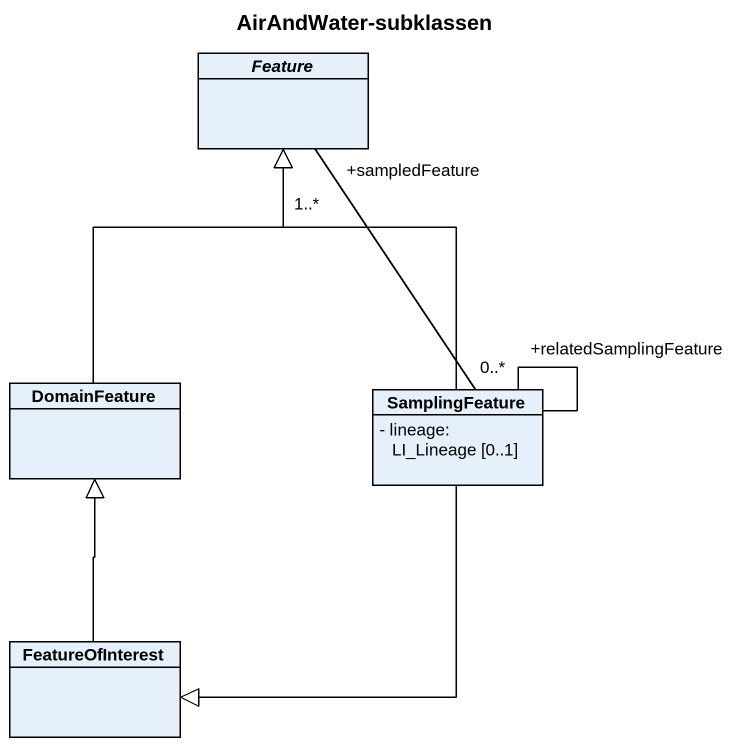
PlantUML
@startuml
title AirAndWater-subklassen
hide circle
hide empty members
skinparam classAttributeIconSize 0
abstract class Feature
class DomainFeature
class SamplingFeature {
  - lineage: LI_Lineage [0..1]
}
class FeatureOfInterest
DomainFeature -up-|> Feature
SamplingFeature -up- "+sampledFeature\n1..*" Feature
SamplingFeature -up-|> Feature
SamplingFeature -- "+relatedSamplingFeature\n0..*" SamplingFeature
SamplingFeature --|> FeatureOfInterest
FeatureOfInterest -up-|> DomainFeature
@enduml
